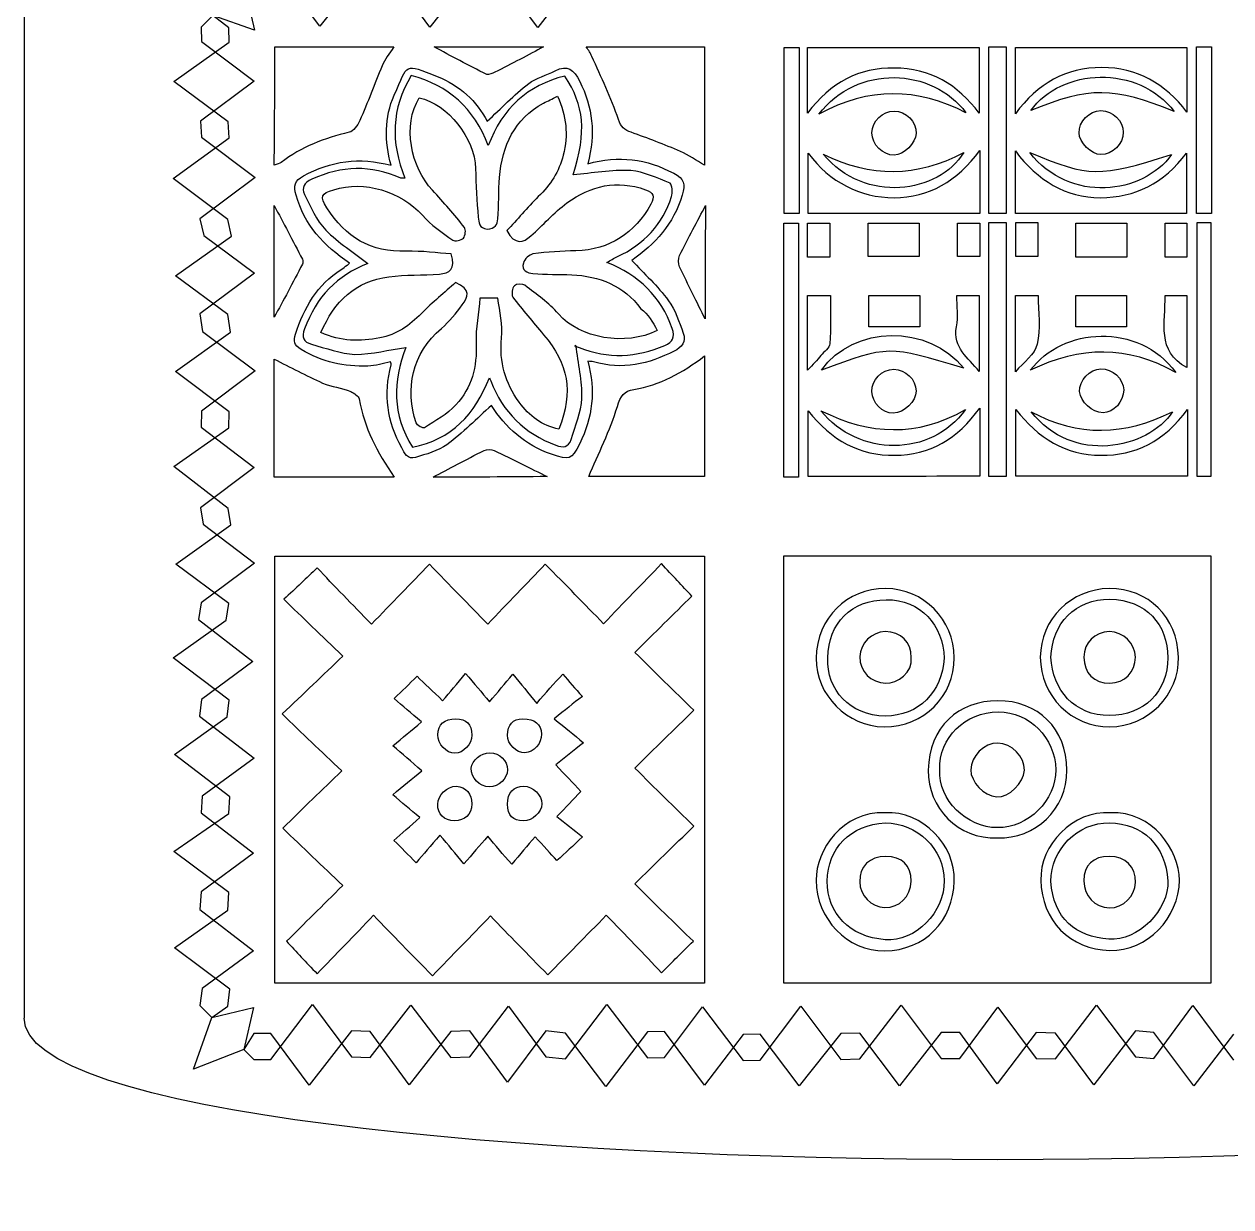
# Model space of a CAD drawing. Extents: x 10 to 233, y 268 to 515.
# Drawn here: x 123.5 to 191.7, y 267.7 to 334.5 of the extents above; entities that cross this region are included whole.
import ezdxf

# ---------------------------------------------------------------- set-up
doc = ezdxf.new("R2010")
doc.units = 0
doc.layers.add('Lid', color=7, linetype='CONTINUOUS')

msp = doc.modelspace()

# ---------------------------------------------------------------- linework, layer by layer
at = {"layer": 'Lid', "color": 1}
msp.add_lwpolyline([(126.490582, 503.357203), (123.490261, 503.357203), (123.490261, 278.354297)], dxfattribs=at)
at = {"layer": 'Lid', "color": 7}
for points in [[(142.559941, 337.377195), (140.201389, 334.416525), (138.027488, 337.317163)], [(148.743289, 337.317163), (146.414754, 334.356493), (144.150807, 337.437227)], [(154.776558, 337.257131), (152.508056, 334.326479), (150.21409, 337.407213)], [(135.919722, 336.703686), (136.506483, 334.181332), (134.15832, 335.007266), (133.483784, 334.357611), (133.51377, 333.547175), (136.479344, 331.294837), (133.453734, 329.044732), (133.51377, 328.144249), (136.539376, 325.861901), (133.423724, 323.521757), (133.633838, 322.591249), (136.509365, 320.458975), (133.423724, 318.148845), (133.573802, 317.158309), (136.539376, 314.935982), (133.51377, 312.655873), (133.483784, 311.755383), (136.479375, 309.473031), (133.45377, 307.192915), (133.603848, 306.262408), (136.50939, 304.070102), (133.483784, 301.820004), (133.333705, 300.8895), (136.419343, 298.517098), (133.513802, 296.357046), (133.393734, 295.426542), (136.479375, 293.05414), (133.543816, 290.894089), (133.483784, 289.963588), (136.449358, 287.681229), (133.483784, 285.491163), (133.423752, 284.50063), (136.449358, 282.158239), (133.543816, 280.028209), (133.423752, 279.067687), (134.103128, 278.386317), (136.452363, 278.964496), (135.896389, 276.587796), (136.461412, 276.021115), (137.421931, 276.021115), (139.78115, 279.125313), (141.984402, 276.171198), (143.034967, 276.141176), (145.334157, 279.095291), (147.597438, 276.141176), (148.678025, 276.171198), (150.857151, 279.035266), (152.970346, 276.171198), (154.080947, 276.05113), (156.410152, 279.125313), (158.703454, 276.111162), (159.663973, 276.141183), (161.813081, 279.005256), (164.106383, 275.961083), (165.066902, 275.991105), (167.366089, 279.03527), (169.629373, 276.021115), (170.709956, 276.051137), (173.039164, 279.095306), (175.302442, 276.081155), (176.353011, 276.081155), (178.502122, 278.975241), (180.675353, 276.081155), (181.75594, 276.051133), (184.085144, 279.095302), (186.28839, 276.171198), (187.30894, 276.081151), (189.518088, 279.065288), (191.81138, 275.991105)], [(191.811305, 277.456921), (189.578039, 274.532855), (187.308873, 277.546967), (186.288319, 277.637014), (183.934984, 274.592888), (181.755866, 277.516953), (180.675279, 277.546975), (178.472027, 274.652927), (176.35294, 277.546975), (175.302371, 277.546975), (172.949037, 274.532862), (170.709886, 277.51696), (169.629299, 277.486939), (167.275964, 274.532859), (165.066831, 277.456928), (164.106313, 277.426907), (161.933075, 274.56288), (159.663902, 277.607007), (158.70338, 277.577021), (156.350045, 274.502873), (154.080876, 277.516985), (152.970276, 277.637053), (150.797041, 274.743005), (148.677951, 277.637053), (147.597368, 277.607031), (145.244037, 274.592919), (143.034896, 277.607031), (141.984328, 277.637053), (139.600979, 274.562909), (137.42186, 277.486967), (136.461338, 277.486967), (135.896389, 276.587796), (133.052633, 275.475894), (134.103128, 278.386317), (134.990773, 279.030324), (135.110838, 279.990843), (131.976852, 282.337115), (134.990773, 284.463264), (135.050805, 285.453804), (131.946837, 287.770058), (135.050805, 289.926222), (135.110838, 290.856729), (131.976852, 293.26303), (134.960759, 295.389183), (135.080827, 296.319684), (131.916819, 298.725988), (134.900727, 300.852137), (135.050805, 301.782645), (132.066902, 304.008849), (135.170873, 306.225048), (135.020791, 307.155549), (131.946837, 309.531843), (135.050805, 311.718024), (135.080827, 312.618507), (132.036887, 314.904747), (135.140859, 317.120946), (134.99078, 318.111483), (132.036887, 320.307672), (135.200891, 322.55389), (134.99078, 323.48439), (131.916826, 325.800648), (135.080827, 328.106883), (135.020791, 329.007377), (131.946841, 331.293613), (135.080827, 333.509809), (135.050805, 334.320249), (134.15832, 335.007266)]]:
    msp.add_lwpolyline(points, dxfattribs=at)
for points in [[(137.64997, 333.244612)], [(152.838217, 333.244612)], [(161.933145, 333.244612)], [(167.276042, 333.214594)], [(167.7563, 329.49258)], [(168.386643, 329.432545)], [(179.492659, 329.462562)], [(188.467516, 329.582627)], [(171.388267, 328.381976)], [(185.585956, 328.411994)], [(177.481571, 327.391439)], [(180.303095, 327.271375)], [(155.329565, 326.641007)], [(168.626775, 327.181328)], [(166.405566, 323.279222)], [(174.059715, 323.279222)], [(177.481571, 323.279222)], [(178.982383, 323.819515)], [(179.492659, 323.819515)], [(179.522673, 323.309236)], [(190.568653, 323.819515)], [(169.016979, 321.358185)], [(182.914511, 321.358185)], [(189.187905, 321.358185)], [(174.089729, 319.197015)], [(176.190874, 319.197015)], [(182.914511, 319.197015)], [(137.619984, 317.966346)], [(161.963159, 317.876296)], [(159.2617, 317.215939)], [(145.064011, 316.255413)], [(161.933145, 315.775159)], [(176.581081, 315.084787)], [(189.187905, 315.114801)], [(167.7563, 314.964723)], [(179.492659, 314.874676)], [(180.333113, 314.964723)], [(171.388267, 313.764068)], [(176.671131, 312.743514)], [(180.393145, 312.623453)], [(184.445337, 312.563421)], [(189.217923, 312.743514)], [(144.40365, 308.931454)], [(146.594837, 308.931447)], [(167.786317, 308.961503)], [(178.982383, 308.961468)], [(190.538639, 308.961468)], [(137.649998, 304.459032)], [(173.609472, 298.725928)], [(175.47048, 298.695914)], [(176.040792, 298.725928)], [(181.503746, 298.755946)], [(183.364754, 298.755946)], [(147.885538, 295.274061)], [(151.667584, 295.274061)], [(184.835552, 294.823818)], [(149.806575, 293.35302)], [(175.230352, 292.392502)], [(180.002934, 292.36248)], [(172.138674, 289.961182)], [(184.865563, 289.961182)], [(147.795488, 289.510942)], [(151.697605, 289.510942)], [(172.138674, 289.390874)], [(178.472108, 288.55042)], [(153.588624, 287.259723)], [(172.168692, 287.499855)], [(184.805534, 287.499855)], [(181.503746, 286.089086)], [(146.564823, 280.746196)], [(166.405566, 280.325967)]]:
    msp.add_lwpolyline(points, close=True, dxfattribs=at)
for points in [[(137.619984, 326.550985), (137.64997, 328.832219), (137.64997, 330.993389), (137.64997, 333.244612)], [(137.649998, 333.244612), (139.901217, 333.244612), (142.092405, 333.244612), (144.373639, 333.244612)], [(144.373639, 333.244612), (144.13351, 332.854401), (143.863363, 332.524222), (143.713278, 332.164025)], [(149.626482, 331.683764), (148.605928, 332.19404), (147.585377, 332.734336), (146.654873, 333.244612)], [(146.654873, 333.244612), (148.725992, 333.244612), (150.857151, 333.244612), (152.838217, 333.244612)], [(152.838217, 333.244612), (151.997763, 332.794365), (151.037244, 332.28409), (150.076725, 331.803832)], [(155.569697, 332.704315), (155.479651, 332.884415), (155.389604, 333.034494), (155.239519, 333.244612)], [(155.239519, 333.244612), (157.520756, 333.244612), (159.711943, 333.244612), (161.933145, 333.244612)], [(161.933145, 333.244612), (161.933145, 331.023406), (161.933145, 328.832219), (161.933145, 326.550985)], [(166.435588, 323.819515), (166.435588, 326.941196), (166.435588, 330.062888), (166.435588, 333.214594)], [(166.435588, 333.214594), (166.675717, 333.214594), (166.945863, 333.214594), (167.276042, 333.214594)], [(167.276042, 333.214594), (167.276042, 330.062888), (167.276042, 326.971214), (167.276042, 323.819515)], [(167.7563, 329.49258), (167.7563, 330.813296), (167.7563, 332.013943), (167.7563, 333.214594)], [(167.7563, 333.214594), (170.998056, 333.214594), (174.209797, 333.214594), (177.45155, 333.214594)], [(177.45155, 333.214594), (177.45155, 331.983929), (177.45155, 330.783278), (177.45155, 329.49258)], [(177.991847, 323.819515), (177.991847, 326.971214), (177.991847, 330.092902), (177.991847, 333.244612)], [(177.991847, 333.244612), (178.322026, 333.244612), (178.622183, 333.244612), (178.982383, 333.244612)], [(178.982383, 333.244612), (178.982383, 330.092902), (178.982383, 326.971214), (178.982383, 323.819515)], [(179.492659, 329.462562), (179.492659, 330.75326), (179.492659, 331.953907), (179.492659, 333.214594)], [(179.492659, 333.214594), (182.734411, 333.214594), (185.916138, 333.214594), (189.187905, 333.214594)], [(189.187905, 333.214594), (189.187905, 332.043961), (189.187905, 330.84331), (189.187905, 329.552609)], [(189.728199, 323.819515), (189.728199, 326.971214), (189.728199, 330.092902), (189.728199, 333.244612)], [(189.728199, 333.244612), (190.028363, 333.244612), (190.268492, 333.244612), (190.568653, 333.244612)], [(190.568653, 333.244612), (190.568653, 330.092902), (190.568653, 326.971214), (190.568653, 323.819515)], [(143.713278, 332.164025), (143.293052, 331.143474), (142.902841, 330.092902), (142.452598, 329.072348)], [(144.403646, 330.513103), (145.214086, 332.344094), (144.913925, 332.314076), (146.834966, 331.563668)], [(153.498571, 331.89385), (154.188946, 332.224029), (154.549143, 331.983897), (154.879318, 331.293525)], [(157.070513, 329.132384), (156.650284, 330.363052), (156.079976, 331.533682), (155.569697, 332.704315)], [(172.64895, 332.043961), (170.667877, 332.073982), (169.047001, 331.233521), (167.7563, 329.49258)], [(168.386643, 329.432545), (170.547812, 332.28409), (174.810123, 332.073975), (176.701142, 329.522598)], [(177.45155, 329.49258), (176.250903, 331.113453), (174.660041, 332.043961), (172.64895, 332.043961)], [(184.385305, 332.073975), (182.3442, 332.073975), (180.753342, 331.173489), (179.492659, 329.462562)], [(180.363131, 329.642662), (182.074057, 332.043961), (186.42641, 332.28409), (188.467516, 329.582627)], [(189.187905, 329.552609), (187.95724, 331.173489), (186.366378, 332.073975), (184.385305, 332.073975)], [(145.364172, 331.623725), (144.223556, 329.732702), (144.193539, 327.841676), (145.003975, 325.830595)], [(149.716529, 327.661579), (148.906092, 329.792734), (147.465313, 331.053417), (145.364172, 331.623725)], [(146.834966, 331.563668), (148.095645, 331.083407), (149.056164, 330.152906), (149.656489, 329.042305)], [(150.076725, 331.803832), (149.956657, 331.743796), (149.746546, 331.65375), (149.626482, 331.683764)], [(154.038871, 331.593707), (151.937734, 331.053417), (150.496954, 329.792734), (149.716529, 327.661579)], [(151.997759, 331.17346), (152.417984, 331.503636), (153.01831, 331.623704), (153.498571, 331.89385)], [(154.519129, 326.010695), (155.269536, 328.502033), (155.149472, 329.882781), (154.038871, 331.593707)], [(149.656489, 329.042305), (150.436915, 329.762695), (151.157305, 330.513103), (151.997759, 331.17346)], [(154.879318, 331.293525), (155.599712, 329.852745), (155.809826, 328.321915), (155.329565, 326.641007)], [(176.701142, 329.522598), (173.939651, 330.93336), (171.238188, 330.993389), (168.386643, 329.432545)], [(188.467516, 329.582627), (185.075681, 330.993389), (183.634901, 330.993389), (180.363131, 329.642662)], [(144.223553, 326.550957), (143.86336, 327.90169), (143.833338, 329.252423), (144.403646, 330.513103)], [(146.564823, 325.140227), (145.334157, 326.430921), (144.8539, 328.832219), (145.814418, 330.363045)], [(145.814418, 330.363045), (147.435295, 330.002852), (148.93611, 328.081811), (148.996139, 326.370889)], [(150.346872, 325.86062), (150.496954, 327.661586), (151.187326, 329.162398), (152.838217, 330.062888)], [(152.838217, 330.062888), (153.078349, 330.182952), (153.318478, 330.303017), (153.618646, 330.453099)], [(153.618646, 330.453099), (154.128918, 329.342494), (154.248982, 328.261915), (153.948821, 327.121293)], [(171.388267, 328.381976), (171.388267, 329.042337), (171.988599, 329.612645), (172.64895, 329.612645)], [(172.64895, 329.612645), (173.309311, 329.612645), (173.909636, 329.012319), (173.879619, 328.351962)], [(183.094604, 328.381976), (183.064583, 329.012319), (183.664915, 329.642662), (184.325273, 329.642662)], [(184.325273, 329.642662), (185.015645, 329.642662), (185.585956, 329.042337), (185.585956, 328.411994)], [(142.452598, 329.072348), (142.332534, 328.802205), (142.092405, 328.472026), (141.852273, 328.411994)], [(157.790903, 328.411994), (157.400688, 328.532062), (157.220592, 328.712155), (157.070513, 329.132384)], [(141.852273, 328.411994), (140.471525, 328.081815), (139.15081, 327.601557), (138.010191, 326.701067)], [(160.582415, 327.331411), (159.651908, 327.721622), (158.721403, 328.081815), (157.790903, 328.411994)], [(172.64895, 327.121296), (171.988599, 327.121296), (171.388267, 327.721622), (171.388267, 328.381976)], [(173.879619, 328.351962), (173.879619, 327.811668), (173.189247, 327.121296), (172.64895, 327.121296)], [(184.325273, 327.151307), (183.784983, 327.151307), (183.094604, 327.841686), (183.094604, 328.381976)], [(185.585956, 328.411994), (185.585956, 327.751636), (184.985631, 327.151307), (184.325273, 327.151307)], [(161.933145, 326.550985), (161.452888, 326.821132), (161.032662, 327.121296), (160.582415, 327.331411)], [(168.626775, 327.181328), (171.298213, 325.86062), (173.939651, 325.86062), (176.581081, 327.271375)], [(176.581081, 327.271375), (175.140302, 324.960134), (171.028074, 324.32979), (168.626775, 327.181328)], [(172.64895, 324.720005), (174.600012, 324.720005), (176.220885, 325.650509), (177.481571, 327.391439)], [(177.481571, 327.391439), (177.481571, 326.100749), (177.481571, 324.990148), (177.481571, 323.819515)], [(179.492659, 323.819515), (179.492659, 324.960134), (179.492659, 326.070735), (179.492659, 327.361425)], [(179.492659, 327.361425), (180.753342, 325.680524), (182.3442, 324.720002), (184.295259, 324.720002)], [(180.303095, 327.271375), (183.724951, 325.86062), (184.175191, 325.86062), (188.317437, 327.151307)], [(188.317437, 327.151307), (186.696557, 324.900102), (182.584329, 324.359808), (180.303095, 327.271375)], [(138.010191, 326.701067), (137.920141, 326.641035), (137.770062, 326.611021), (137.619984, 326.550985)], [(139.270871, 325.950639), (140.831715, 326.791086), (142.42258, 327.031214), (144.223553, 326.550957)], [(144.763846, 325.830595), (143.082938, 326.580996), (141.432044, 326.52096), (139.751135, 325.770563)], [(153.948821, 327.121293), (153.708692, 326.190788), (153.228431, 325.440388), (152.538059, 324.780034)], [(155.329569, 326.641035), (157.100531, 327.121296), (158.661371, 326.911182), (160.192204, 326.100749)], [(167.786317, 323.819515), (167.786317, 324.900102), (167.786317, 326.010702), (167.786317, 327.241361)], [(167.786317, 327.241361), (169.016979, 325.590474), (170.697891, 324.720005), (172.64895, 324.720005)], [(184.295259, 324.720002), (186.246314, 324.720002), (187.897204, 325.530441), (189.157891, 327.241361)], [(189.157891, 327.241361), (189.157891, 326.040717), (189.157891, 324.960134), (189.157891, 323.819515)], [(138.850638, 324.870056), (138.700559, 325.380331), (138.760592, 325.680492), (139.270871, 325.950639)], [(148.996139, 326.370889), (149.02616, 325.440388), (149.056171, 324.509887), (149.146221, 323.609401)], [(157.760885, 326.250817), (156.680298, 326.310846), (155.569697, 326.100742), (154.519129, 326.010695)], [(159.98209, 325.530434), (159.2617, 325.830595), (158.511292, 326.190781), (157.760885, 326.250817)], [(160.192204, 326.100749), (160.79253, 325.800588), (160.852559, 325.470406), (160.672466, 324.87008)], [(139.751135, 325.770563), (139.300892, 325.560445), (139.15081, 325.290302), (139.33091, 324.900095)], [(140.981804, 325.170248), (142.722741, 325.710534), (144.763846, 325.080195), (145.994515, 323.729469)], [(145.003975, 325.830595), (144.883911, 325.830595), (144.793864, 325.800574), (144.763846, 325.830595)], [(150.256825, 323.519347), (150.316854, 324.299773), (150.286847, 325.080195), (150.346872, 325.86062)], [(154.158936, 324.419841), (155.509665, 325.410377), (156.980463, 325.740556), (158.601339, 325.170248)], [(160.072137, 324.780027), (160.132169, 324.990141), (160.102158, 325.470399), (159.98209, 325.530434)], [(141.882283, 321.027974), (140.411486, 321.988493), (139.330899, 323.189144), (138.850638, 324.870056)], [(139.33091, 324.900095), (139.691103, 324.209719), (139.991264, 323.429293), (140.531557, 322.889004)], [(140.591589, 324.149694), (140.201375, 324.780034), (140.261411, 324.960127), (140.981804, 325.170248)], [(148.365795, 323.03909), (147.795488, 323.759479), (147.195162, 324.449855), (146.564823, 325.140227)], [(152.538059, 324.780034), (151.907716, 324.149694), (151.337408, 323.459318), (150.767097, 322.858993)], [(157.010477, 321.388188), (158.511292, 322.07856), (159.561858, 323.219183), (160.072137, 324.780027)], [(160.672466, 324.87008), (160.192204, 323.21919), (159.111618, 322.078574), (157.820917, 321.178081)], [(158.601339, 325.170248), (159.051582, 325.020162), (159.141632, 324.780034), (158.901503, 324.359805)], [(137.619984, 317.966346), (137.619984, 320.037469), (137.619984, 322.198639), (137.619984, 324.269755)], [(137.619984, 324.269755), (138.130259, 323.309236), (138.670549, 322.288689), (139.210845, 321.238117)], [(145.094029, 321.68836), (143.082938, 321.628328), (141.642155, 322.468782), (140.591589, 324.149694)], [(152.11783, 322.558828), (152.808202, 323.159154), (153.408528, 323.879544), (154.158936, 324.419841)], [(158.901503, 324.359805), (157.970996, 322.708914), (156.590252, 321.77841), (154.669211, 321.718374)], [(160.52238, 321.448231), (161.002641, 322.438768), (161.542938, 323.429301), (161.993181, 324.269755)], [(161.993181, 324.269755), (161.963159, 322.228653), (161.963159, 319.977434), (161.963159, 317.876296)], [(145.994515, 323.729469), (146.474776, 323.189172), (147.105116, 322.738929), (147.705441, 322.3187)], [(149.146221, 323.609401), (149.176242, 323.339254), (149.176242, 322.979061), (149.6565, 322.949039)], [(149.6565, 322.949039), (150.106743, 322.949039), (150.226804, 323.21919), (150.256825, 323.519347)], [(166.405566, 323.279222), (166.705734, 323.279222), (166.945863, 323.279222), (167.246021, 323.279222)], [(166.405566, 308.931454), (166.405566, 313.734054), (166.405566, 318.476622), (166.405566, 323.279222)], [(167.276042, 323.819515), (167.005892, 323.819515), (166.735745, 323.819515), (166.435588, 323.819515)], [(167.246021, 323.279222), (167.246021, 318.476622), (167.246021, 313.734054), (167.246021, 308.931454)], [(167.7563, 321.358185), (167.7563, 322.018539), (167.7563, 322.648882), (167.7563, 323.279222)], [(167.7563, 323.279222), (168.176525, 323.279222), (168.566739, 323.279222), (169.016979, 323.279222)], [(177.481571, 323.819515), (174.269833, 323.819515), (171.058088, 323.819515), (167.786317, 323.819515)], [(169.016979, 323.279222), (169.016979, 322.618864), (169.016979, 322.018539), (169.016979, 321.358185)], [(171.178152, 321.388195), (171.178152, 321.988521), (171.178152, 322.618864), (171.178152, 323.279222)], [(171.178152, 323.279222), (172.10866, 323.279222), (173.039164, 323.279222), (174.059715, 323.279222)], [(174.059715, 323.279222), (174.059715, 322.648882), (174.059715, 322.048557), (174.059715, 321.388195)], [(176.220885, 321.388195), (176.220885, 322.018539), (176.220885, 322.618864), (176.220885, 323.279222)], [(176.220885, 323.279222), (176.641114, 323.279222), (177.031325, 323.279222), (177.481571, 323.279222)], [(177.481571, 323.279222), (177.481571, 322.618864), (177.481571, 322.018539), (177.481571, 321.388195)], [(178.982383, 323.819515), (178.622183, 323.819515), (178.322026, 323.819515), (177.991847, 323.819515)], [(177.991847, 308.961468), (177.991847, 313.764068), (177.991847, 318.506636), (177.991847, 323.309236)], [(177.991847, 323.309236), (178.322026, 323.309236), (178.622183, 323.309236), (178.982383, 323.309236)], [(178.982383, 323.309236), (178.982383, 318.506636), (178.982383, 313.734054), (178.982383, 308.961468)], [(189.157891, 323.819515), (185.976167, 323.819515), (182.794447, 323.819515), (179.492659, 323.819515)], [(179.522673, 323.309236), (179.942902, 323.309236), (180.333113, 323.309236), (180.753342, 323.309236)], [(179.522673, 321.388195), (179.522673, 321.988521), (179.522673, 322.588846), (179.522673, 323.309236)], [(180.753342, 323.309236), (180.753342, 322.678896), (180.753342, 322.048557), (180.753342, 321.388195)], [(182.914511, 321.358185), (182.914511, 322.048557), (182.914511, 322.648882), (182.914511, 323.279222)], [(182.914511, 323.279222), (183.875033, 323.279222), (184.805534, 323.279222), (185.796071, 323.279222)], [(185.796071, 323.279222), (185.796071, 322.618864), (185.796071, 322.018539), (185.796071, 321.358185)], [(187.95724, 321.358185), (187.95724, 322.018539), (187.95724, 322.618864), (187.95724, 323.279222)], [(187.95724, 323.279222), (188.377465, 323.279222), (188.76768, 323.279222), (189.187905, 323.279222)], [(189.187905, 323.279222), (189.187905, 322.618864), (189.187905, 321.988521), (189.187905, 321.358185)], [(190.568653, 323.819515), (190.238478, 323.819515), (189.998345, 323.819515), (189.728199, 323.819515)], [(189.758216, 308.961468), (189.758216, 313.734054), (189.758216, 318.476622), (189.758216, 323.309236)], [(189.758216, 323.309236), (189.998345, 323.309236), (190.238478, 323.309236), (190.538639, 323.309236)], [(190.538639, 323.309236), (190.538639, 318.506636), (190.538639, 313.764068), (190.538639, 308.961468)], [(140.531557, 322.889004), (141.251951, 322.168614), (142.122416, 321.598299), (142.902841, 320.997977)], [(148.305767, 322.438764), (148.425831, 322.558828), (148.455849, 322.919025), (148.365795, 323.03909)], [(150.767097, 322.858993), (151.217344, 322.018539), (151.697605, 322.168621), (152.11783, 322.558828)], [(147.705441, 322.3187), (147.825506, 322.228653), (148.185702, 322.3187), (148.305767, 322.438764)], [(139.210845, 321.238117), (139.240867, 321.148067), (139.270874, 321.028002), (139.210845, 320.96797)], [(147.615391, 321.538281), (146.834969, 321.598306), (145.964497, 321.718374), (145.094029, 321.68836)], [(146.955034, 320.397659), (147.49533, 320.457695), (147.915556, 320.667806), (147.615391, 321.538281)], [(152.237895, 321.538281), (152.027784, 321.50826), (151.757634, 321.238113), (151.697605, 321.028002)], [(154.669211, 321.718374), (153.858771, 321.688353), (153.048331, 321.658342), (152.237895, 321.538281)], [(156.410152, 321.058013), (156.62027, 321.178074), (156.800363, 321.298142), (157.010477, 321.388188)], [(157.820917, 321.178081), (158.511292, 320.427677), (159.291711, 319.737301), (159.892036, 318.896847)], [(160.52238, 320.817888), (160.432333, 320.997988), (160.432333, 321.268135), (160.52238, 321.448231)], [(169.016979, 321.358185), (168.596754, 321.358185), (168.206543, 321.358185), (167.7563, 321.358185)], [(174.059715, 321.388195), (173.129211, 321.388195), (172.19871, 321.388195), (171.178152, 321.388195)], [(177.481571, 321.388195), (177.061342, 321.388195), (176.671131, 321.388195), (176.220885, 321.388195)], [(180.753342, 321.388195), (180.363131, 321.388195), (179.972916, 321.388195), (179.522673, 321.388195)], [(185.796071, 321.358185), (184.835552, 321.358185), (183.875033, 321.358185), (182.914511, 321.358185)], [(189.187905, 321.358185), (188.76768, 321.358185), (188.377465, 321.358185), (187.95724, 321.358185)], [(139.210845, 320.96797), (138.670549, 319.917405), (138.130259, 318.896847), (137.619984, 317.966346)], [(138.820627, 317.005796), (139.300888, 318.506608), (140.051289, 319.797305), (141.402026, 320.667781)], [(142.902841, 320.997977), (141.191915, 320.33762), (139.991264, 319.106954), (139.33091, 317.305978)], [(141.402026, 320.667781), (141.522087, 320.72781), (141.612137, 320.81786), (141.732198, 320.907906)], [(141.732198, 320.907906), (141.792233, 320.937927), (141.822251, 320.967942), (141.882283, 321.027974)], [(151.697605, 321.028002), (151.547523, 320.607777), (151.937734, 320.457695), (152.237895, 320.427677)], [(160.102154, 317.335996), (159.471811, 319.136972), (158.211128, 320.33762), (156.410152, 321.058013)], [(161.963163, 317.876296), (161.51292, 318.776783), (161.002641, 319.797337), (160.52238, 320.817888)], [(140.261411, 317.095874), (141.011818, 318.866833), (142.212469, 320.007451), (144.103492, 320.24758)], [(144.103492, 320.24758), (145.033996, 320.367648), (146.024529, 320.337627), (146.955034, 320.397659)], [(147.855524, 319.917398), (147.255198, 319.377108), (146.564823, 318.806801), (145.934483, 318.176461)], [(148.245731, 318.656718), (148.575913, 319.076944), (148.75601, 319.557205), (147.855524, 319.917398)], [(151.787652, 319.767323), (151.667584, 319.857369), (151.307391, 319.857369), (151.187326, 319.737301)], [(153.678674, 318.146439), (153.138385, 318.776783), (152.448009, 319.257044), (151.787652, 319.767323)], [(152.237895, 320.427677), (152.958285, 320.367648), (153.708692, 320.397655), (154.429082, 320.367648)], [(154.429082, 320.367648), (155.989926, 320.277595), (157.37067, 319.767323), (158.331192, 318.446607)], [(151.187326, 319.737301), (151.067262, 319.61724), (151.00723, 319.257044), (151.09728, 319.106961)], [(151.09728, 319.106961), (151.637569, 318.386572), (152.237895, 317.6962), (152.838217, 316.97581)], [(167.7563, 314.964723), (167.7563, 316.435517), (167.7563, 317.786246), (167.7563, 319.197015)], [(167.7563, 319.197015), (168.176525, 319.197015), (168.566739, 319.197015), (169.047001, 319.197015)], [(169.047001, 319.197015), (169.047001, 318.296522), (169.077022, 317.366021), (169.016979, 316.465534)], [(171.208167, 317.426053), (171.208167, 317.996364), (171.208167, 318.566668), (171.208167, 319.197015)], [(171.208167, 319.197015), (172.138674, 319.197015), (173.069179, 319.197015), (174.089729, 319.197015)], [(174.089729, 319.197015), (174.089729, 318.566668), (174.089729, 317.966346), (174.089729, 317.426053)], [(176.160852, 317.426053), (176.28092, 317.996364), (176.190874, 318.566668), (176.190874, 319.197015)], [(176.19087, 319.197015), (176.671131, 319.197015), (177.031325, 319.197015), (177.45155, 319.197015)], [(177.45155, 319.197015), (177.45155, 317.786246), (177.45155, 316.375481), (177.45155, 314.904687)], [(179.492659, 314.874676), (179.492659, 316.405502), (179.492659, 317.756235), (179.492659, 319.197015)], [(179.492659, 319.197015), (179.912887, 319.197015), (180.303095, 319.197015), (180.783356, 319.197015)], [(180.783356, 319.197015), (180.783356, 318.266507), (180.933438, 317.305989), (180.723324, 316.435517)], [(182.914511, 319.197015), (183.875033, 319.197015), (184.805534, 319.197015), (185.766053, 319.197015)], [(182.914511, 317.426053), (182.914511, 317.936328), (182.914511, 318.536654), (182.914511, 319.197015)], [(185.766053, 319.197015), (185.766053, 318.6267), (185.766053, 318.026375), (185.766053, 317.426053)], [(189.187905, 315.114801), (187.446965, 316.045309), (187.987254, 317.666182), (187.95724, 319.197015)], [(187.95724, 319.197015), (188.377465, 319.197015), (188.76768, 319.197015), (189.187905, 319.197015)], [(189.187905, 319.197015), (189.187905, 317.816264), (189.187905, 316.435517), (189.187905, 315.114801)], [(147.075098, 317.336003), (147.525341, 317.726214), (147.885538, 318.176461), (148.245731, 318.656718)], [(149.236271, 319.046929), (149.176239, 318.206475), (148.996139, 317.336003), (149.026157, 316.495549)], [(150.256825, 319.046929), (149.896629, 319.046929), (149.6565, 319.046929), (149.236271, 319.046929)], [(150.466936, 316.795706), (150.556983, 317.5161), (150.346872, 318.296522), (150.256825, 319.046929)], [(158.331192, 318.446607), (158.751421, 318.146439), (158.99155, 317.6962), (159.2617, 317.215939)], [(159.892036, 318.896847), (160.282251, 318.386572), (160.492365, 317.6962), (160.732494, 317.065856)], [(145.934483, 318.176461), (145.274125, 317.486089), (144.523717, 316.97581), (143.593217, 316.795706)], [(159.2617, 317.215939), (157.460724, 316.315456), (154.879325, 316.765695), (153.678674, 318.146439)], [(180.333113, 314.964723), (182.164104, 317.396039), (186.42641, 317.726214), (188.557566, 314.844655)], [(139.33091, 317.305978), (139.15081, 316.855735), (139.270874, 316.555574), (139.721117, 316.435506)], [(143.593217, 316.795706), (142.482609, 316.585595), (141.372011, 316.585595), (140.261411, 317.095874)], [(145.634318, 311.993106), (145.003975, 313.884136), (145.39419, 315.925241), (147.075098, 317.336003)], [(159.681926, 316.375474), (160.132169, 316.555574), (160.282251, 316.825721), (160.102154, 317.335996)], [(160.732494, 317.065856), (160.912594, 316.585595), (160.642448, 316.25542), (160.222219, 316.045309)], [(168.536722, 314.964723), (170.337694, 317.546114), (174.600012, 317.576135), (176.581081, 315.084787)], [(174.089729, 317.426053), (173.129211, 317.426053), (172.168692, 317.426053), (171.208167, 317.426053)], [(177.45155, 314.904687), (176.82121, 315.685109), (175.950742, 316.225402), (176.160852, 317.426053)], [(185.766053, 317.426053), (184.835552, 317.426053), (183.905044, 317.426053), (182.914511, 317.426053)], [(139.150806, 316.135327), (138.730577, 316.375456), (138.700559, 316.645603), (138.820627, 317.005796)], [(139.721117, 316.435506), (140.531557, 316.225395), (141.372011, 315.895216), (142.182451, 315.865198)], [(149.026157, 316.495549), (149.086189, 315.174833), (148.786024, 313.974183), (147.885538, 313.013664)], [(151.457473, 313.163746), (150.677051, 314.244329), (150.316854, 315.44498), (150.466936, 316.795706)], [(152.838217, 316.97581), (154.248982, 315.294901), (154.519129, 313.8241), (153.708692, 311.632913)], [(154.669211, 316.375481), (154.579164, 316.315456), (154.609175, 316.345459), (154.609175, 316.345459)], [(154.99939, 313.373861), (155.029411, 314.364397), (154.789275, 315.354934), (154.669211, 316.375481)], [(154.849308, 316.255413), (156.470184, 315.595052), (158.091064, 315.685102), (159.681926, 316.375474)], [(169.016979, 316.465534), (168.986958, 316.225402), (168.6868, 316.015288), (168.506704, 315.805177)], [(176.581081, 315.084787), (172.348792, 316.375481), (172.288757, 316.375481), (168.536722, 314.964723)], [(180.723324, 316.435517), (180.603259, 315.865205), (179.972916, 315.44498), (179.492659, 314.874676)], [(188.557566, 314.844655), (185.826085, 316.375481), (183.184654, 316.345466), (180.333113, 314.964723)], [(142.902838, 315.204823), (141.582122, 315.144787), (140.321439, 315.444952), (139.150806, 316.135327)], [(142.182451, 315.865198), (143.172991, 315.865198), (144.103492, 316.135349), (145.064011, 316.255413)], [(145.064011, 316.25542), (144.313603, 314.334379), (144.283589, 312.473374), (145.424204, 310.612362)], [(154.609175, 316.345459), (154.699229, 316.315438), (154.789275, 316.285427), (154.849308, 316.255413)], [(160.222219, 316.045309), (158.781439, 315.324916), (157.280624, 314.964723), (155.659751, 315.44498)], [(157.940985, 313.884136), (159.411775, 314.124268), (160.672466, 314.81464), (161.933145, 315.775159)], [(161.933145, 315.775159), (161.933145, 313.433896), (161.933145, 311.242709), (161.933145, 308.961468)], [(168.506704, 315.805177), (168.296593, 315.535027), (168.056461, 315.294901), (167.7563, 314.964723)], [(137.619984, 308.931454), (137.619984, 311.182673), (137.619984, 313.403875), (137.619984, 315.595062)], [(137.619984, 315.595062), (138.520466, 315.144816), (139.420956, 314.664555), (140.351457, 314.244329)], [(144.193535, 315.444952), (143.773306, 315.354902), (143.353081, 315.204823), (142.902838, 315.204823)], [(144.823882, 310.58232), (144.013446, 312.053114), (143.773313, 313.613961), (144.223556, 315.264855)], [(144.223556, 315.264855), (144.223556, 315.294877), (144.223556, 315.354902), (144.193535, 315.444952)], [(155.329569, 315.474966), (155.80983, 313.824072), (155.599715, 312.293246), (154.879325, 310.822448)], [(155.659751, 315.44498), (155.569697, 315.474966), (155.479651, 315.44498), (155.329569, 315.474966)], [(171.388267, 313.764068), (171.358245, 314.424426), (171.958578, 315.024751), (172.618935, 315.024751)], [(172.618935, 315.024751), (173.279293, 315.024751), (173.879619, 314.454444), (173.879619, 313.794089)], [(183.124626, 313.764068), (183.094604, 314.394415), (183.69493, 315.024751), (184.325273, 315.054769)], [(184.325273, 315.054769), (184.985631, 315.054769), (185.585956, 314.514476), (185.61597, 313.854122)], [(145.424204, 310.612362), (147.645409, 311.062605), (148.966121, 312.473374), (149.776564, 314.544494)], [(149.776564, 314.544494), (149.806586, 314.454444), (149.836597, 314.424426), (149.866611, 314.364397)], [(149.866611, 314.364397), (150.526968, 312.593439), (151.757634, 311.392788), (153.528592, 310.732426)], [(140.351457, 314.244329), (140.861736, 314.034218), (141.432044, 313.974183), (141.942323, 313.764068)], [(141.942323, 313.764068), (142.122416, 313.704036), (142.392562, 313.493921), (142.422584, 313.343839)], [(157.010477, 312.923614), (157.190577, 313.523943), (157.37067, 313.794089), (157.940985, 313.884136)], [(172.588921, 312.533403), (171.988599, 312.533403), (171.388267, 313.133728), (171.388267, 313.764068)], [(173.879619, 313.794089), (173.879619, 313.223775), (173.219261, 312.563421), (172.588921, 312.533403)], [(184.445337, 312.563421), (183.845012, 312.563421), (183.15464, 313.193764), (183.124626, 313.764068)], [(185.61597, 313.854122), (185.61597, 313.193764), (185.045666, 312.563421), (184.445337, 312.563421)], [(142.422584, 313.343839), (142.69273, 311.722966), (143.443131, 310.342215), (144.40365, 308.931454)], [(147.885538, 313.013664), (147.405277, 312.473367), (146.714905, 312.113174), (146.114579, 311.722966)], [(149.896629, 312.983618), (149.056171, 312.233214), (148.275749, 311.422774), (147.375262, 310.762416)], [(153.288463, 310.222123), (151.787652, 310.732402), (150.677051, 311.752953), (149.896629, 312.983618)], [(153.708692, 311.632913), (152.74817, 311.843031), (152.027784, 312.383321), (151.457473, 313.163746)], [(154.399064, 311.062605), (154.609175, 311.843031), (154.969372, 312.593439), (154.99939, 313.373861)], [(155.389604, 308.961468), (155.929891, 310.252169), (156.590252, 311.542866), (157.010477, 312.923614)], [(167.786317, 308.961468), (167.786317, 310.192137), (167.786317, 311.36277), (167.786317, 312.683489)], [(167.786317, 312.683489), (169.077015, 311.002577), (170.727909, 310.132101), (172.678971, 310.162122)], [(176.671131, 312.743514), (174.750091, 310.042054), (170.607841, 310.042054), (168.506707, 312.683489)], [(168.506707, 312.683489), (171.268202, 311.302734), (173.939651, 311.182673), (176.671131, 312.743514)], [(172.678971, 310.162122), (174.630026, 310.162122), (176.250903, 311.092623), (177.481571, 312.833567)], [(177.481571, 312.833567), (177.481571, 311.45282), (177.481571, 310.252169), (177.481571, 308.991489)], [(179.522673, 308.991489), (179.522673, 310.192137), (179.522673, 311.392788), (179.522673, 312.743514)], [(179.522673, 312.743514), (180.753342, 311.152655), (182.3442, 310.162122), (184.325273, 310.162122)], [(180.393145, 312.623453), (183.034579, 311.182673), (185.676006, 311.272723), (188.377465, 312.623453)], [(188.377465, 312.623453), (186.966704, 310.492301), (182.704397, 309.621826), (180.393145, 312.623453)], [(184.325273, 310.162122), (186.246314, 310.132101), (187.927226, 310.972559), (189.217923, 312.743514)], [(189.217923, 312.743514), (189.217923, 311.392788), (189.217923, 310.222151), (189.217923, 308.991489)], [(146.114579, 311.722966), (146.024529, 311.662931), (145.694354, 311.843031), (145.634318, 311.993106)], [(153.528592, 310.732426), (153.918803, 310.582348), (154.248982, 310.582348), (154.399064, 311.062605)], [(145.6043, 310.04203), (145.154057, 309.891948), (144.973964, 310.282155), (144.823882, 310.58232)], [(147.375262, 310.762416), (146.864984, 310.402223), (146.204629, 310.222123), (145.6043, 310.04203)], [(146.594837, 308.931454), (147.465313, 309.381693), (148.455849, 309.92199), (149.476396, 310.432269)], [(149.476396, 310.432269), (149.626482, 310.522316), (149.896629, 310.492301), (150.046707, 310.432269)], [(150.046707, 310.432269), (151.09728, 309.92199), (152.11783, 309.411715), (153.048331, 308.961468)], [(154.879325, 310.822448), (154.399064, 309.861926), (154.309018, 309.891948), (153.288463, 310.222123)], [(144.40365, 308.931454), (142.092405, 308.931454), (139.871196, 308.931454), (137.619984, 308.931454)], [(153.048331, 308.961468), (150.91718, 308.931447), (148.665963, 308.931447), (146.594837, 308.931447)], [(161.933145, 308.961468), (159.681926, 308.961468), (157.460724, 308.961468), (155.389604, 308.961468)], [(167.246021, 308.931454), (166.945863, 308.931454), (166.705734, 308.931454), (166.405566, 308.931454)], [(177.481571, 308.991489), (174.239812, 308.961503), (171.028074, 308.961503), (167.786317, 308.961503)], [(178.982383, 308.961468), (178.622183, 308.961468), (178.322026, 308.961468), (177.991847, 308.961468)], [(189.217923, 308.991489), (186.006185, 308.991489), (182.794447, 308.991489), (179.522673, 308.991489)], [(190.538639, 308.961468), (190.298506, 308.961468), (190.058377, 308.961468), (189.758216, 308.961468)], [(137.649998, 304.459032), (145.754383, 304.459032), (153.828757, 304.459032), (161.933145, 304.459032)], [(137.649998, 280.325967), (137.649998, 288.340309), (137.649998, 296.384662), (137.649998, 304.459032)], [(161.933145, 304.459032), (161.933145, 296.414676), (161.933145, 288.400338), (161.933145, 280.325967)], [(166.405566, 280.325967), (166.405566, 288.37032), (166.405566, 296.414676), (166.405566, 304.489047)], [(166.405566, 304.489047), (174.449926, 304.489047), (182.494282, 304.489047), (190.538639, 304.489047)], [(190.538639, 304.489047), (190.538639, 296.444694), (190.538639, 288.400338), (190.538639, 280.325967)], [(140.0513, 303.798675), (139.450971, 303.228367), (138.850649, 302.658056), (138.16027, 302.027716)], [(143.112956, 300.616951), (142.032369, 301.727555), (140.981804, 302.808138), (140.0513, 303.798675)], [(146.384726, 304.008789), (145.334157, 302.898188), (144.283589, 301.817602), (143.112956, 300.616951)], [(149.686511, 300.616951), (148.605928, 301.727555), (147.555359, 302.808138), (146.384726, 304.008789)], [(152.928267, 304.008789), (151.877698, 302.898188), (150.827129, 301.817602), (149.686511, 300.616951)], [(156.230059, 300.646969), (155.149472, 301.75757), (154.098903, 302.838156), (152.928267, 304.008789)], [(159.501829, 304.038807), (158.421246, 302.928203), (157.37067, 301.84762), (156.230059, 300.646969)], [(161.212755, 302.207813), (160.672466, 302.77812), (160.132169, 303.348435), (159.501829, 304.038807)], [(158.001017, 299.026096), (159.111618, 300.136693), (160.192204, 301.187262), (161.212755, 302.207813)], [(172.168692, 302.628042), (169.977501, 302.628042), (168.296593, 301.007162), (168.236561, 298.695914)], [(176.040792, 298.725928), (176.040792, 300.887101), (174.299844, 302.628042), (172.168692, 302.628042)], [(184.805534, 302.628042), (182.644365, 302.628042), (180.90342, 300.887101), (180.90342, 298.755946)], [(181.503746, 298.755946), (181.563778, 300.646969), (182.884493, 302.057734), (184.835552, 302.027716)], [(188.707644, 298.755946), (188.647612, 301.03718), (186.996721, 302.628042), (184.805534, 302.628042)], [(138.16027, 302.027716), (139.210845, 301.007162), (140.291428, 299.986615), (141.492079, 298.815974)], [(168.896915, 298.725928), (168.926936, 300.676987), (170.247648, 301.997702), (172.19871, 301.997702)], [(172.19871, 301.997702), (174.149765, 302.027723), (175.410445, 300.556922), (175.47048, 298.695914)], [(184.835552, 302.027716), (186.876657, 301.997695), (188.107322, 300.586936), (188.107322, 298.725928)], [(172.138674, 300.196725), (171.388267, 300.196725), (170.727909, 299.536368), (170.697891, 298.785964)], [(173.609472, 298.725928), (173.609472, 299.626418), (173.039164, 300.196725), (172.138674, 300.196725)], [(184.805534, 300.196725), (183.96508, 300.166704), (183.364754, 299.5964), (183.364754, 298.755946)], [(186.276332, 298.755946), (186.276332, 299.536368), (185.585956, 300.196725), (184.805534, 300.196725)], [(141.492079, 298.815974), (140.381475, 297.735391), (139.270874, 296.684823), (138.070223, 295.544208)], [(161.33282, 295.754322), (160.222219, 296.834909), (159.141632, 297.885474), (158.001017, 299.026096)], [(168.236561, 298.695914), (168.206539, 296.624794), (170.007519, 294.823818), (172.078646, 294.823818)], [(172.138674, 295.424143), (170.12758, 295.454165), (168.836886, 296.894934), (168.896915, 298.725928)], [(170.697891, 298.785964), (170.697891, 297.915488), (171.328234, 297.315166), (172.168692, 297.285148)], [(172.078646, 294.823818), (174.329862, 294.823818), (176.040792, 296.534741), (176.040792, 298.725928)], [(175.47048, 298.695914), (175.38043, 296.804887), (174.029701, 295.424143), (172.138674, 295.424143)], [(172.168692, 297.285148), (172.829053, 297.255127), (173.729536, 297.915488), (173.609472, 298.725928)], [(180.90342, 298.755946), (180.933442, 296.534741), (182.644365, 294.823818), (184.835552, 294.823818)], [(184.805534, 295.454154), (182.854479, 295.454154), (181.563778, 296.894934), (181.503746, 298.755946)], [(183.364754, 298.755946), (183.364754, 297.855456), (183.935062, 297.285148), (184.835552, 297.285148)], [(188.107322, 298.725928), (188.107322, 296.804887), (186.756593, 295.454154), (184.805534, 295.454154)], [(184.835552, 297.285148), (185.676006, 297.285148), (186.276332, 297.915488), (186.276332, 298.755946)], [(184.835552, 294.823818), (186.966704, 294.823818), (188.76768, 296.624794), (188.707644, 298.755946)], [(144.40365, 296.414676), (144.8539, 296.864923), (145.244107, 297.225116), (145.694354, 297.675363)], [(145.694354, 297.675363), (146.114579, 297.255134), (146.594837, 296.834909), (147.135134, 296.294612)], [(147.135134, 296.294612), (147.555359, 296.774873), (147.94557, 297.255134), (148.425831, 297.825441)], [(148.425831, 297.825441), (148.93611, 297.255134), (149.326318, 296.774873), (149.776564, 296.23458)], [(149.776564, 296.23458), (150.256825, 296.774873), (150.647029, 297.255134), (151.09728, 297.795427)], [(151.09728, 297.795427), (151.577537, 297.225116), (151.967748, 296.744855), (152.448009, 296.144533)], [(152.448009, 296.144533), (152.988303, 296.774873), (153.408528, 297.255134), (153.918803, 297.795427)], [(153.918803, 297.795427), (154.278996, 297.375195), (154.609175, 296.984987), (155.029404, 296.534741)], [(145.934483, 295.093961), (145.334157, 295.60424), (144.883911, 295.994451), (144.40365, 296.414676)], [(155.029404, 296.534741), (154.519129, 296.144533), (154.038871, 295.754322), (153.438542, 295.274061)], [(178.502122, 296.294612), (176.310938, 296.294612), (174.600012, 294.823818), (174.569991, 292.36248)], [(182.404232, 292.36248), (182.404232, 294.733768), (180.753342, 296.294612), (178.502122, 296.294612)], [(138.070223, 295.544208), (139.180824, 294.463621), (140.261411, 293.443067), (141.432044, 292.332466)], [(146.864984, 294.373571), (146.864984, 294.943882), (147.225184, 295.274061), (147.885538, 295.274061)], [(147.885538, 295.274061), (148.485863, 295.274061), (148.786024, 294.973893), (148.786024, 294.343557)], [(150.797115, 294.343557), (150.797115, 294.943882), (151.09728, 295.274061), (151.667584, 295.274061)], [(151.667584, 295.274061), (152.327941, 295.274061), (152.718156, 294.973893), (152.718156, 294.403589)], [(153.438542, 295.274061), (154.068886, 294.763782), (154.549147, 294.373571), (155.089436, 293.923328)], [(158.001017, 292.482548), (159.111618, 293.593149), (160.192204, 294.643721), (161.33282, 295.754322)], [(175.230352, 292.392502), (175.140302, 294.193474), (176.671131, 295.664275), (178.532136, 295.664275)], [(178.532136, 295.664275), (180.303095, 295.634254), (181.743875, 294.223496), (181.773892, 292.392502)], [(144.313603, 293.743235), (144.883911, 294.223496), (145.364172, 294.6137), (145.934483, 295.093961)], [(147.825506, 293.323002), (147.345245, 293.323002), (146.864984, 293.833281), (146.864984, 294.373571)], [(148.786024, 294.343557), (148.786024, 293.833281), (148.305767, 293.323002), (147.825506, 293.323002)], [(151.787652, 293.35302), (151.307391, 293.322999), (150.797115, 293.833281), (150.797115, 294.343557)], [(152.718156, 294.403589), (152.748177, 293.893313), (152.267913, 293.35302), (151.787652, 293.35302)], [(155.089436, 293.923328), (154.489111, 293.443067), (154.038871, 293.082874), (153.528592, 292.662648)], [(178.502122, 293.893313), (177.751718, 293.923335), (176.971292, 293.142909), (176.971292, 292.392502)], [(180.002934, 292.36248), (180.03292, 293.112888), (179.282544, 293.893313), (178.502122, 293.893313)], [(145.964497, 292.332466), (145.334157, 292.872763), (144.883911, 293.262974), (144.313603, 293.743235)], [(148.75601, 292.482548), (148.786031, 292.932791), (149.296303, 293.35302), (149.806575, 293.35302)], [(149.806575, 293.35302), (150.346872, 293.35302), (150.797115, 292.902777), (150.797115, 292.392502)], [(153.528592, 292.662648), (154.068886, 292.092334), (154.489111, 291.672108), (154.939358, 291.161833)], [(141.432044, 292.332466), (140.321443, 291.251879), (139.270874, 290.231329), (138.100241, 289.090713)], [(144.313603, 290.981736), (144.913928, 291.461997), (145.39419, 291.882223), (145.964497, 292.332466)], [(149.776564, 291.431979), (149.20625, 291.431979), (148.725992, 291.942255), (148.75601, 292.482548)], [(150.797115, 292.392502), (150.797115, 291.882223), (150.316854, 291.431979), (149.776564, 291.431979)], [(161.33282, 289.210774), (160.222219, 290.291361), (159.141632, 291.341933), (158.001017, 292.482548)], [(174.569991, 292.36248), (174.539969, 290.231329), (176.250903, 288.460374), (178.472108, 288.55042)], [(178.472104, 289.120728), (176.761178, 289.120728), (175.110287, 290.681575), (175.230352, 292.392502)], [(176.971292, 292.392502), (176.971292, 291.70213), (177.7217, 290.9217), (178.44209, 290.861675)], [(178.44209, 290.861675), (179.132462, 290.831654), (179.972916, 291.642094), (180.002934, 292.36248)], [(181.773892, 292.392502), (181.803914, 290.681575), (180.213045, 289.090713), (178.472104, 289.120728)], [(178.472108, 288.55042), (180.633277, 288.460374), (182.404232, 290.171293), (182.404232, 292.36248)], [(146.864984, 290.441443), (146.864984, 290.981736), (147.375262, 291.461997), (147.915556, 291.461997)], [(147.915556, 291.461997), (148.455849, 291.432011), (148.786024, 291.011751), (148.786024, 290.471461)], [(150.797115, 290.441443), (150.797115, 291.101801), (151.12729, 291.461997), (151.727616, 291.461997)], [(151.727616, 291.461997), (152.237895, 291.461997), (152.74817, 290.951722), (152.74817, 290.471461)], [(154.939358, 291.161833), (154.519129, 290.71159), (154.098903, 290.291361), (153.588624, 289.751067)], [(145.844429, 289.691035), (145.304143, 290.141282), (144.8539, 290.531493), (144.313603, 290.981736)], [(147.795488, 289.510942), (147.225184, 289.510942), (146.834969, 289.901153), (146.864984, 290.441443)], [(148.786024, 290.471461), (148.756003, 289.841121), (148.395817, 289.510942), (147.795488, 289.510942)], [(151.697605, 289.510942), (151.09728, 289.510942), (150.797115, 289.8111), (150.797115, 290.441443)], [(152.74817, 290.471461), (152.718149, 289.961182), (152.207877, 289.510942), (151.697605, 289.510942)], [(172.138674, 289.961182), (169.707355, 290.051232), (168.236561, 287.860048), (168.236561, 286.149122)], [(176.040792, 286.089086), (176.130838, 288.130191), (174.239812, 290.081246), (172.138674, 289.961182)], [(184.865563, 289.961182), (182.734411, 290.111268), (180.873406, 288.130191), (180.933438, 286.149122)], [(188.76768, 286.149122), (188.737694, 287.860048), (187.266865, 290.051232), (184.865563, 289.961182)], [(138.100241, 289.090713), (139.240856, 288.010127), (140.321443, 286.959558), (141.492079, 285.848954)], [(144.373639, 288.400338), (144.823882, 288.790549), (145.304143, 289.210774), (145.844429, 289.691035)], [(153.588624, 289.751067), (154.068886, 289.36086), (154.549147, 289.000663), (155.029404, 288.610452)], [(158.001017, 285.939007), (159.111618, 287.049605), (160.192204, 288.100177), (161.33282, 289.210774)], [(168.866904, 286.089086), (168.866904, 287.980112), (170.187616, 289.27081), (172.138674, 289.390874)], [(172.138674, 289.390874), (173.939651, 289.390874), (175.47048, 287.92008), (175.47048, 286.1191)], [(181.503746, 286.089086), (181.503746, 287.890059), (183.004558, 289.420896), (184.805534, 289.390874)], [(184.805534, 289.390874), (186.696557, 289.360853), (187.987254, 288.100177), (188.107322, 286.1191)], [(145.634318, 287.139655), (145.184075, 287.589901), (144.823882, 287.980112), (144.373639, 288.400338)], [(146.985051, 288.700502), (146.444755, 288.070163), (146.054551, 287.619916), (145.634318, 287.139655)], [(148.335785, 287.079622), (147.855524, 287.649934), (147.465313, 288.130191), (146.985051, 288.700502)], [(149.686511, 288.640467), (149.20625, 288.100177), (148.816046, 287.619916), (148.335785, 287.079622)], [(151.037244, 287.049605), (150.526968, 287.619916), (150.136757, 288.100177), (149.686511, 288.640467)], [(152.357959, 288.610452), (151.907716, 288.100177), (151.517505, 287.619916), (151.037244, 287.049605)], [(153.588624, 287.259723), (153.228431, 287.649934), (152.838217, 288.100177), (152.357959, 288.610452)], [(155.029404, 288.610452), (154.489111, 288.070163), (154.068886, 287.709966), (153.588624, 287.259723)], [(172.168692, 287.499855), (171.268202, 287.499855), (170.667877, 286.92954), (170.697891, 286.059075)], [(173.609472, 286.089086), (173.609472, 286.989576), (173.099197, 287.499855), (172.168692, 287.499855)], [(184.805534, 287.499855), (183.875033, 287.499855), (183.364754, 286.989576), (183.364754, 286.1191)], [(186.276332, 286.029054), (186.306353, 286.92954), (185.706021, 287.499855), (184.805534, 287.499855)], [(141.492079, 285.848954), (140.351457, 284.708342), (139.300892, 283.687788), (138.310355, 282.697255)], [(161.302809, 282.697255), (160.222219, 283.74782), (159.141632, 284.798389), (158.001017, 285.939007)], [(168.236561, 286.149122), (168.236561, 283.987949), (170.007519, 282.12694), (172.10866, 282.156958)], [(172.138674, 282.787301), (170.127584, 282.937384), (168.866904, 284.288113), (168.866904, 286.089086)], [(170.697891, 286.059075), (170.697891, 285.308668), (171.358249, 284.618296), (172.10866, 284.618296)], [(172.10866, 282.156958), (174.389897, 282.186979), (175.980756, 283.867888), (176.040792, 286.089086)], [(172.10866, 284.618296), (172.949118, 284.588274), (173.579454, 285.218617), (173.609472, 286.089086)], [(175.47048, 286.1191), (175.500502, 284.378163), (173.849604, 282.637219), (172.138674, 282.787301)], [(180.933438, 286.149122), (180.96346, 283.897902), (182.584329, 282.216994), (184.835552, 282.186976)], [(184.775516, 282.817316), (182.944526, 282.937384), (181.62381, 283.987949), (181.503746, 286.089086)], [(183.364754, 286.1191), (183.364754, 285.248632), (183.96508, 284.618296), (184.805534, 284.588274)], [(188.107322, 286.1191), (188.197372, 284.498228), (186.3964, 282.667233), (184.775516, 282.817316)], [(184.805534, 284.588274), (185.585956, 284.588274), (186.276332, 285.248632), (186.276332, 286.029054)], [(184.835552, 282.186976), (186.936686, 282.12694), (188.737662, 284.017967), (188.76768, 286.149122)], [(140.0513, 280.866261), (141.07185, 281.946847), (142.122416, 282.997412), (143.233016, 284.168045)], [(143.233016, 284.168045), (144.313603, 283.02743), (145.364172, 281.976861), (146.564823, 280.746196)], [(146.564823, 280.746196), (147.675423, 281.916826), (148.725992, 282.967394), (149.836597, 284.138034)], [(149.836597, 284.138034), (150.887162, 283.02743), (151.937734, 281.976861), (153.078349, 280.806225)], [(153.078349, 280.806225), (154.158936, 281.916826), (155.239519, 282.997412), (156.380137, 284.168045)], [(156.380137, 284.168045), (157.460724, 283.057448), (158.511292, 281.976861), (159.501829, 280.926293)], [(138.310355, 282.697255), (138.880663, 282.096929), (139.390938, 281.526615), (140.0513, 280.866261)], [(159.501829, 280.926293), (160.102154, 281.526615), (160.672466, 282.096929), (161.302809, 282.697255)], [(161.933145, 280.325967), (153.858771, 280.325967), (145.784404, 280.325967), (137.649998, 280.325967)], [(190.538639, 280.325967), (182.494282, 280.325967), (174.479944, 280.325967), (166.405566, 280.325967)]]:
    msp.add_open_spline(points, degree=3, dxfattribs=at)
at = {"layer": 'Lid', "color": 1}
msp.add_open_spline([(233.491105, 278.360339), (233.491105, 267.692326), (123.491206, 267.692326), (123.491206, 278.360339)], degree=3, dxfattribs=at)

doc.saveas('drawing.dxf')
